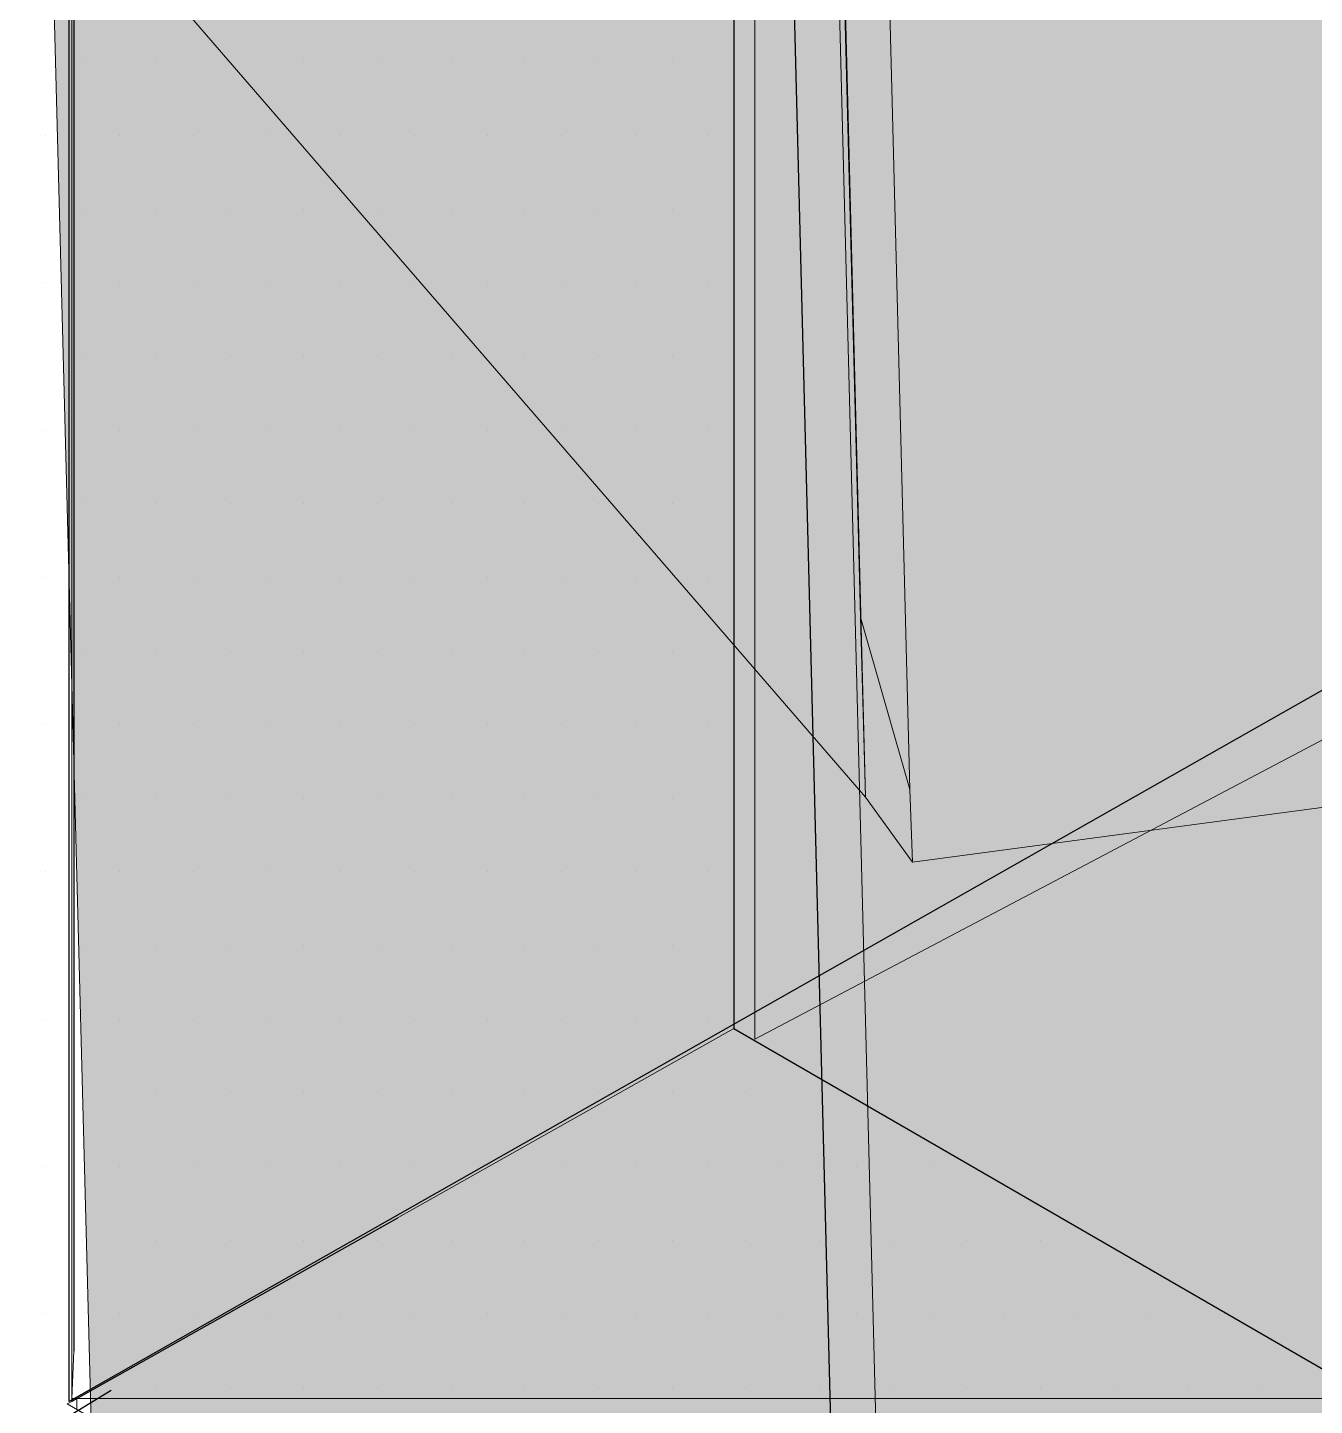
# Model space of a CAD drawing. Extents: x -1328 to 5679, y -4611 to 1603.
# Drawn here: x 753.39 to 776.98, y 956.55 to 981.81 of the extents above; entities that cross this region are included whole.
import ezdxf

# ---------------------------------------------------------------- set-up
doc = ezdxf.new("R2010")
doc.units = 0
doc.header["$MEASUREMENT"] = 0
doc.linetypes.add('AI-Linetype-52', pattern=[15, 9, -6])
for name, color, linetype, lineweight in [('.ATI-HATCH', 7, 'Continuous', 0), ('G-ANNO-TTLB', 7, 'Continuous', 0), ('Layer 12', 7, 'Continuous', 0), ('TYVEK', 7, 'Continuous', 0)]:
    doc.layers.add(name, color=color, linetype=linetype, lineweight=lineweight)

# ---------------------------------------------------------------- blocks, each defined once
blk = doc.blocks.new('Block_249')
at = {"layer": '.ATI-HATCH'}
for points, knots in [([(781.09, 915.183), (781.09, 915.183), (809.864, 898.538), (809.864, 898.538), (809.864, 898.538), (835.933, 883.458), (835.933, 883.458), (844.539, 878.479), (855.552, 881.42), (860.53, 890.026), (862.115, 892.766), (862.95, 895.875), (862.95, 899.041), (862.95, 899.041), (862.95, 932.47), (862.95, 932.47), (862.95, 932.47), (836.886, 947.394), (836.886, 947.394), (836.886, 947.394), (836.886, 947.382), (836.886, 947.382), (836.886, 947.382), (836.886, 908.698), (836.886, 908.698), (836.886, 908.698), (809.864, 924.33), (809.864, 924.33), (809.864, 924.33), (754.117, 956.579), (754.117, 956.579), (754.117, 956.579), (754.202, 956.627), (754.202, 956.627), (754.202, 956.627), (754.202, 984.85), (754.202, 984.85), (754.202, 984.85), (731.804, 997.691), (731.804, 997.691), (731.804, 997.691), (731.804, 954.078), (731.804, 954.078), (731.804, 947.652), (735.23, 941.713), (740.792, 938.495), (740.792, 938.495), (781.09, 915.183), (781.09, 915.183)], [0, 0, 0, 0, 1, 1, 1, 2, 2, 2, 3, 3, 3, 4, 4, 4, 5, 5, 5, 6, 6, 6, 7, 7, 7, 8, 8, 8, 9, 9, 9, 10, 10, 10, 11, 11, 11, 12, 12, 12, 13, 13, 13, 14, 14, 14, 15, 15, 15, 16, 16, 16, 16]), ([(766.338, 991.719), (766.338, 991.719), (754.24, 984.857), (754.24, 984.857), (754.24, 984.857), (754.24, 957.546), (754.24, 957.546), (754.24, 957.546), (754.204, 956.679), (754.204, 956.679), (754.204, 956.679), (754.294, 956.679), (754.294, 956.679), (754.294, 956.679), (766.338, 963.461), (766.338, 963.461), (766.338, 963.461), (766.338, 991.719), (766.338, 991.719)], [0, 0, 0, 0, 1, 1, 1, 2, 2, 2, 3, 3, 3, 4, 4, 4, 5, 5, 5, 6, 6, 6, 6]), ([(766.338, 963.461), (766.338, 963.461), (754.294, 956.679), (754.294, 956.679), (754.294, 956.679), (778.063, 956.679), (778.063, 956.679), (778.063, 956.679), (766.338, 963.461), (766.338, 963.461)], [0, 0, 0, 0, 1, 1, 1, 2, 2, 2, 3, 3, 3, 3]), ([(809.864, 924.33), (809.864, 924.33), (836.836, 908.727), (836.836, 908.727), (836.836, 908.727), (836.832, 910.68), (836.832, 910.68), (836.832, 910.68), (836.886, 922.65), (836.886, 922.65), (836.886, 922.65), (778.063, 956.679), (778.063, 956.679), (778.063, 956.679), (754.294, 956.679), (754.294, 956.679), (754.294, 956.679), (754.294, 956.477), (754.294, 956.477), (754.294, 956.477), (809.864, 924.33), (809.864, 924.33)], [0, 0, 0, 0, 1, 1, 1, 2, 2, 2, 3, 3, 3, 4, 4, 4, 5, 5, 5, 6, 6, 6, 7, 7, 7, 7])]:
    blk.add_open_spline(points, degree=3, knots=knots, dxfattribs=at)
at = {"layer": '.ATI-HATCH', "color": 8, "lineweight": 0, "true_color": 0x808080}
for points in [[(754.404, 981.184), (754.404, 981.184), (754.404, 981.184), (754.404, 981.184)], [(755.754, 981.184), (755.754, 981.184), (755.754, 981.184), (755.754, 981.184)], [(757.104, 981.184), (757.104, 981.184), (757.104, 981.184), (757.104, 981.184)], [(758.454, 981.184), (758.454, 981.184), (758.454, 981.184), (758.454, 981.184)], [(759.805, 981.184), (759.805, 981.184), (759.805, 981.184), (759.805, 981.184)], [(761.155, 981.184), (761.155, 981.184), (761.155, 981.184), (761.155, 981.184)], [(762.505, 981.184), (762.505, 981.184), (762.505, 981.184), (762.505, 981.184)], [(763.855, 981.184), (763.855, 981.184), (763.855, 981.184), (763.855, 981.184)], [(765.205, 981.184), (765.205, 981.184), (765.205, 981.184), (765.205, 981.184)], [(753.729, 979.834), (753.729, 979.834), (753.729, 979.834), (753.729, 979.834)], [(755.079, 979.834), (755.079, 979.834), (755.079, 979.834), (755.079, 979.834)], [(756.429, 979.834), (756.429, 979.834), (756.429, 979.834), (756.429, 979.834)], [(757.779, 979.834), (757.779, 979.834), (757.779, 979.834), (757.779, 979.834)], [(759.129, 979.834), (759.129, 979.834), (759.129, 979.834), (759.129, 979.834)], [(760.48, 979.834), (760.48, 979.834), (760.48, 979.834), (760.48, 979.834)], [(761.83, 979.834), (761.83, 979.834), (761.83, 979.834), (761.83, 979.834)], [(763.18, 979.834), (763.18, 979.834), (763.18, 979.834), (763.18, 979.834)], [(764.53, 979.834), (764.53, 979.834), (764.53, 979.834), (764.53, 979.834)], [(765.88, 979.834), (765.88, 979.834), (765.88, 979.834), (765.88, 979.834)], [(754.404, 978.484), (754.404, 978.484), (754.404, 978.484), (754.404, 978.484)], [(755.754, 978.484), (755.754, 978.484), (755.754, 978.484), (755.754, 978.484)], [(757.104, 978.484), (757.104, 978.484), (757.104, 978.484), (757.104, 978.484)], [(758.454, 978.484), (758.454, 978.484), (758.454, 978.484), (758.454, 978.484)], [(759.805, 978.484), (759.805, 978.484), (759.805, 978.484), (759.805, 978.484)], [(761.155, 978.484), (761.155, 978.484), (761.155, 978.484), (761.155, 978.484)], [(762.505, 978.484), (762.505, 978.484), (762.505, 978.484), (762.505, 978.484)], [(763.855, 978.484), (763.855, 978.484), (763.855, 978.484), (763.855, 978.484)], [(765.205, 978.484), (765.205, 978.484), (765.205, 978.484), (765.205, 978.484)], [(753.729, 977.133), (753.729, 977.133), (753.729, 977.133), (753.729, 977.133)], [(755.079, 977.133), (755.079, 977.133), (755.079, 977.133), (755.079, 977.133)], [(756.429, 977.133), (756.429, 977.133), (756.429, 977.133), (756.429, 977.133)], [(757.779, 977.133), (757.779, 977.133), (757.779, 977.133), (757.779, 977.133)], [(759.129, 977.133), (759.129, 977.133), (759.129, 977.133), (759.129, 977.133)], [(760.48, 977.133), (760.48, 977.133), (760.48, 977.133), (760.48, 977.133)], [(761.83, 977.133), (761.83, 977.133), (761.83, 977.133), (761.83, 977.133)], [(763.18, 977.133), (763.18, 977.133), (763.18, 977.133), (763.18, 977.133)], [(764.53, 977.133), (764.53, 977.133), (764.53, 977.133), (764.53, 977.133)], [(765.88, 977.133), (765.88, 977.133), (765.88, 977.133), (765.88, 977.133)], [(754.404, 975.783), (754.404, 975.783), (754.404, 975.783), (754.404, 975.783)], [(755.754, 975.783), (755.754, 975.783), (755.754, 975.783), (755.754, 975.783)], [(757.104, 975.783), (757.104, 975.783), (757.104, 975.783), (757.104, 975.783)], [(758.454, 975.783), (758.454, 975.783), (758.454, 975.783), (758.454, 975.783)], [(759.805, 975.783), (759.805, 975.783), (759.805, 975.783), (759.805, 975.783)], [(761.155, 975.783), (761.155, 975.783), (761.155, 975.783), (761.155, 975.783)], [(762.505, 975.783), (762.505, 975.783), (762.505, 975.783), (762.505, 975.783)], [(763.855, 975.783), (763.855, 975.783), (763.855, 975.783), (763.855, 975.783)], [(765.205, 975.783), (765.205, 975.783), (765.205, 975.783), (765.205, 975.783)], [(753.729, 974.433), (753.729, 974.433), (753.729, 974.433), (753.729, 974.433)], [(755.079, 974.433), (755.079, 974.433), (755.079, 974.433), (755.079, 974.433)], [(756.429, 974.433), (756.429, 974.433), (756.429, 974.433), (756.429, 974.433)], [(757.779, 974.433), (757.779, 974.433), (757.779, 974.433), (757.779, 974.433)], [(759.129, 974.433), (759.129, 974.433), (759.129, 974.433), (759.129, 974.433)], [(760.48, 974.433), (760.48, 974.433), (760.48, 974.433), (760.48, 974.433)], [(761.83, 974.433), (761.83, 974.433), (761.83, 974.433), (761.83, 974.433)], [(763.18, 974.433), (763.18, 974.433), (763.18, 974.433), (763.18, 974.433)], [(764.53, 974.433), (764.53, 974.433), (764.53, 974.433), (764.53, 974.433)], [(765.88, 974.433), (765.88, 974.433), (765.88, 974.433), (765.88, 974.433)], [(754.404, 973.083), (754.404, 973.083), (754.404, 973.083), (754.404, 973.083)], [(755.754, 973.083), (755.754, 973.083), (755.754, 973.083), (755.754, 973.083)], [(757.104, 973.083), (757.104, 973.083), (757.104, 973.083), (757.104, 973.083)], [(758.454, 973.083), (758.454, 973.083), (758.454, 973.083), (758.454, 973.083)], [(759.805, 973.083), (759.805, 973.083), (759.805, 973.083), (759.805, 973.083)], [(761.155, 973.083), (761.155, 973.083), (761.155, 973.083), (761.155, 973.083)], [(762.505, 973.083), (762.505, 973.083), (762.505, 973.083), (762.505, 973.083)], [(763.855, 973.083), (763.855, 973.083), (763.855, 973.083), (763.855, 973.083)], [(765.205, 973.083), (765.205, 973.083), (765.205, 973.083), (765.205, 973.083)], [(753.729, 971.733), (753.729, 971.733), (753.729, 971.733), (753.729, 971.733)], [(755.079, 971.733), (755.079, 971.733), (755.079, 971.733), (755.079, 971.733)], [(756.429, 971.733), (756.429, 971.733), (756.429, 971.733), (756.429, 971.733)], [(757.779, 971.733), (757.779, 971.733), (757.779, 971.733), (757.779, 971.733)], [(759.129, 971.733), (759.129, 971.733), (759.129, 971.733), (759.129, 971.733)], [(760.48, 971.733), (760.48, 971.733), (760.48, 971.733), (760.48, 971.733)], [(761.83, 971.733), (761.83, 971.733), (761.83, 971.733), (761.83, 971.733)], [(763.18, 971.733), (763.18, 971.733), (763.18, 971.733), (763.18, 971.733)], [(764.53, 971.733), (764.53, 971.733), (764.53, 971.733), (764.53, 971.733)], [(765.88, 971.733), (765.88, 971.733), (765.88, 971.733), (765.88, 971.733)], [(754.404, 970.382), (754.404, 970.382), (754.404, 970.382), (754.404, 970.382)], [(755.754, 970.382), (755.754, 970.382), (755.754, 970.382), (755.754, 970.382)], [(757.104, 970.382), (757.104, 970.382), (757.104, 970.382), (757.104, 970.382)], [(758.454, 970.382), (758.454, 970.382), (758.454, 970.382), (758.454, 970.382)], [(759.805, 970.382), (759.805, 970.382), (759.805, 970.382), (759.805, 970.382)], [(761.155, 970.382), (761.155, 970.382), (761.155, 970.382), (761.155, 970.382)], [(762.505, 970.382), (762.505, 970.382), (762.505, 970.382), (762.505, 970.382)], [(763.855, 970.382), (763.855, 970.382), (763.855, 970.382), (763.855, 970.382)], [(765.205, 970.382), (765.205, 970.382), (765.205, 970.382), (765.205, 970.382)], [(753.729, 969.032), (753.729, 969.032), (753.729, 969.032), (753.729, 969.032)], [(755.079, 969.032), (755.079, 969.032), (755.079, 969.032), (755.079, 969.032)], [(756.429, 969.032), (756.429, 969.032), (756.429, 969.032), (756.429, 969.032)], [(757.779, 969.032), (757.779, 969.032), (757.779, 969.032), (757.779, 969.032)], [(759.129, 969.032), (759.129, 969.032), (759.129, 969.032), (759.129, 969.032)], [(760.48, 969.032), (760.48, 969.032), (760.48, 969.032), (760.48, 969.032)], [(761.83, 969.032), (761.83, 969.032), (761.83, 969.032), (761.83, 969.032)], [(763.18, 969.032), (763.18, 969.032), (763.18, 969.032), (763.18, 969.032)], [(764.53, 969.032), (764.53, 969.032), (764.53, 969.032), (764.53, 969.032)], [(765.88, 969.032), (765.88, 969.032), (765.88, 969.032), (765.88, 969.032)], [(754.404, 967.682), (754.404, 967.682), (754.404, 967.682), (754.404, 967.682)], [(755.754, 967.682), (755.754, 967.682), (755.754, 967.682), (755.754, 967.682)], [(757.104, 967.682), (757.104, 967.682), (757.104, 967.682), (757.104, 967.682)], [(758.454, 967.682), (758.454, 967.682), (758.454, 967.682), (758.454, 967.682)], [(759.805, 967.682), (759.805, 967.682), (759.805, 967.682), (759.805, 967.682)], [(761.155, 967.682), (761.155, 967.682), (761.155, 967.682), (761.155, 967.682)], [(762.505, 967.682), (762.505, 967.682), (762.505, 967.682), (762.505, 967.682)], [(763.855, 967.682), (763.855, 967.682), (763.855, 967.682), (763.855, 967.682)], [(765.205, 967.682), (765.205, 967.682), (765.205, 967.682), (765.205, 967.682)], [(753.729, 966.332), (753.729, 966.332), (753.729, 966.332), (753.729, 966.332)], [(755.079, 966.332), (755.079, 966.332), (755.079, 966.332), (755.079, 966.332)], [(756.429, 966.332), (756.429, 966.332), (756.429, 966.332), (756.429, 966.332)], [(757.779, 966.332), (757.779, 966.332), (757.779, 966.332), (757.779, 966.332)], [(759.129, 966.332), (759.129, 966.332), (759.129, 966.332), (759.129, 966.332)], [(760.48, 966.332), (760.48, 966.332), (760.48, 966.332), (760.48, 966.332)], [(761.83, 966.332), (761.83, 966.332), (761.83, 966.332), (761.83, 966.332)], [(763.18, 966.332), (763.18, 966.332), (763.18, 966.332), (763.18, 966.332)], [(764.53, 966.332), (764.53, 966.332), (764.53, 966.332), (764.53, 966.332)], [(765.88, 966.332), (765.88, 966.332), (765.88, 966.332), (765.88, 966.332)], [(754.404, 964.982), (754.404, 964.982), (754.404, 964.982), (754.404, 964.982)], [(755.754, 964.982), (755.754, 964.982), (755.754, 964.982), (755.754, 964.982)], [(757.104, 964.982), (757.104, 964.982), (757.104, 964.982), (757.104, 964.982)], [(758.454, 964.982), (758.454, 964.982), (758.454, 964.982), (758.454, 964.982)], [(759.805, 964.982), (759.805, 964.982), (759.805, 964.982), (759.805, 964.982)], [(761.155, 964.982), (761.155, 964.982), (761.155, 964.982), (761.155, 964.982)], [(762.505, 964.982), (762.505, 964.982), (762.505, 964.982), (762.505, 964.982)], [(763.855, 964.982), (763.855, 964.982), (763.855, 964.982), (763.855, 964.982)], [(765.205, 964.982), (765.205, 964.982), (765.205, 964.982), (765.205, 964.982)], [(753.729, 963.631), (753.729, 963.631), (753.729, 963.631), (753.729, 963.631)], [(755.079, 963.631), (755.079, 963.631), (755.079, 963.631), (755.079, 963.631)], [(756.429, 963.631), (756.429, 963.631), (756.429, 963.631), (756.429, 963.631)], [(757.779, 963.631), (757.779, 963.631), (757.779, 963.631), (757.779, 963.631)], [(759.129, 963.631), (759.129, 963.631), (759.129, 963.631), (759.129, 963.631)], [(760.48, 963.631), (760.48, 963.631), (760.48, 963.631), (760.48, 963.631)], [(761.83, 963.631), (761.83, 963.631), (761.83, 963.631), (761.83, 963.631)], [(763.18, 963.631), (763.18, 963.631), (763.18, 963.631), (763.18, 963.631)], [(764.53, 963.631), (764.53, 963.631), (764.53, 963.631), (764.53, 963.631)], [(765.88, 963.631), (765.88, 963.631), (765.88, 963.631), (765.88, 963.631)], [(754.404, 962.281), (754.404, 962.281), (754.404, 962.281), (754.404, 962.281)], [(755.754, 962.281), (755.754, 962.281), (755.754, 962.281), (755.754, 962.281)], [(757.104, 962.281), (757.104, 962.281), (757.104, 962.281), (757.104, 962.281)], [(758.454, 962.281), (758.454, 962.281), (758.454, 962.281), (758.454, 962.281)], [(759.805, 962.281), (759.805, 962.281), (759.805, 962.281), (759.805, 962.281)], [(761.155, 962.281), (761.155, 962.281), (761.155, 962.281), (761.155, 962.281)], [(762.505, 962.281), (762.505, 962.281), (762.505, 962.281), (762.505, 962.281)], [(763.855, 962.281), (763.855, 962.281), (763.855, 962.281), (763.855, 962.281)], [(765.205, 962.281), (765.205, 962.281), (765.205, 962.281), (765.205, 962.281)], [(766.556, 962.281), (766.556, 962.281), (766.556, 962.281), (766.556, 962.281)], [(767.906, 962.281), (767.906, 962.281), (767.906, 962.281), (767.906, 962.281)], [(753.729, 960.931), (753.729, 960.931), (753.729, 960.931), (753.729, 960.931)], [(755.079, 960.931), (755.079, 960.931), (755.079, 960.931), (755.079, 960.931)], [(756.429, 960.931), (756.429, 960.931), (756.429, 960.931), (756.429, 960.931)], [(757.779, 960.931), (757.779, 960.931), (757.779, 960.931), (757.779, 960.931)], [(759.129, 960.931), (759.129, 960.931), (759.129, 960.931), (759.129, 960.931)], [(760.48, 960.931), (760.48, 960.931), (760.48, 960.931), (760.48, 960.931)], [(761.83, 960.931), (761.83, 960.931), (761.83, 960.931), (761.83, 960.931)], [(763.18, 960.931), (763.18, 960.931), (763.18, 960.931), (763.18, 960.931)], [(764.53, 960.931), (764.53, 960.931), (764.53, 960.931), (764.53, 960.931)], [(765.88, 960.931), (765.88, 960.931), (765.88, 960.931), (765.88, 960.931)], [(767.231, 960.931), (767.231, 960.931), (767.231, 960.931), (767.231, 960.931)], [(768.581, 960.931), (768.581, 960.931), (768.581, 960.931), (768.581, 960.931)], [(769.931, 960.931), (769.931, 960.931), (769.931, 960.931), (769.931, 960.931)], [(754.404, 959.581), (754.404, 959.581), (754.404, 959.581), (754.404, 959.581)], [(755.754, 959.581), (755.754, 959.581), (755.754, 959.581), (755.754, 959.581)], [(757.104, 959.581), (757.104, 959.581), (757.104, 959.581), (757.104, 959.581)], [(758.454, 959.581), (758.454, 959.581), (758.454, 959.581), (758.454, 959.581)], [(759.805, 959.581), (759.805, 959.581), (759.805, 959.581), (759.805, 959.581)], [(761.155, 959.581), (761.155, 959.581), (761.155, 959.581), (761.155, 959.581)], [(762.505, 959.581), (762.505, 959.581), (762.505, 959.581), (762.505, 959.581)], [(763.855, 959.581), (763.855, 959.581), (763.855, 959.581), (763.855, 959.581)], [(765.205, 959.581), (765.205, 959.581), (765.205, 959.581), (765.205, 959.581)], [(766.556, 959.581), (766.556, 959.581), (766.556, 959.581), (766.556, 959.581)], [(767.906, 959.581), (767.906, 959.581), (767.906, 959.581), (767.906, 959.581)], [(769.256, 959.581), (769.256, 959.581), (769.256, 959.581), (769.256, 959.581)], [(770.606, 959.581), (770.606, 959.581), (770.606, 959.581), (770.606, 959.581)], [(771.956, 959.581), (771.956, 959.581), (771.956, 959.581), (771.956, 959.581)], [(753.729, 958.231), (753.729, 958.231), (753.729, 958.231), (753.729, 958.231)], [(755.079, 958.231), (755.079, 958.231), (755.079, 958.231), (755.079, 958.231)], [(756.429, 958.231), (756.429, 958.231), (756.429, 958.231), (756.429, 958.231)], [(757.779, 958.231), (757.779, 958.231), (757.779, 958.231), (757.779, 958.231)], [(759.129, 958.231), (759.129, 958.231), (759.129, 958.231), (759.129, 958.231)], [(760.48, 958.231), (760.48, 958.231), (760.48, 958.231), (760.48, 958.231)], [(761.83, 958.231), (761.83, 958.231), (761.83, 958.231), (761.83, 958.231)], [(763.18, 958.231), (763.18, 958.231), (763.18, 958.231), (763.18, 958.231)], [(764.53, 958.231), (764.53, 958.231), (764.53, 958.231), (764.53, 958.231)], [(765.88, 958.231), (765.88, 958.231), (765.88, 958.231), (765.88, 958.231)], [(767.231, 958.231), (767.231, 958.231), (767.231, 958.231), (767.231, 958.231)], [(768.581, 958.231), (768.581, 958.231), (768.581, 958.231), (768.581, 958.231)], [(769.931, 958.231), (769.931, 958.231), (769.931, 958.231), (769.931, 958.231)], [(771.281, 958.231), (771.281, 958.231), (771.281, 958.231), (771.281, 958.231)], [(772.631, 958.231), (772.631, 958.231), (772.631, 958.231), (772.631, 958.231)], [(773.982, 958.231), (773.982, 958.231), (773.982, 958.231), (773.982, 958.231)], [(775.332, 958.231), (775.332, 958.231), (775.332, 958.231), (775.332, 958.231)], [(754.404, 956.881), (754.404, 956.881), (754.404, 956.881), (754.404, 956.881)], [(755.754, 956.881), (755.754, 956.881), (755.754, 956.881), (755.754, 956.881)], [(757.104, 956.881), (757.104, 956.881), (757.104, 956.881), (757.104, 956.881)], [(758.454, 956.881), (758.454, 956.881), (758.454, 956.881), (758.454, 956.881)], [(759.805, 956.881), (759.805, 956.881), (759.805, 956.881), (759.805, 956.881)], [(761.155, 956.881), (761.155, 956.881), (761.155, 956.881), (761.155, 956.881)], [(762.505, 956.881), (762.505, 956.881), (762.505, 956.881), (762.505, 956.881)], [(763.855, 956.881), (763.855, 956.881), (763.855, 956.881), (763.855, 956.881)], [(765.205, 956.881), (765.205, 956.881), (765.205, 956.881), (765.205, 956.881)], [(766.556, 956.881), (766.556, 956.881), (766.556, 956.881), (766.556, 956.881)], [(767.906, 956.881), (767.906, 956.881), (767.906, 956.881), (767.906, 956.881)], [(769.256, 956.881), (769.256, 956.881), (769.256, 956.881), (769.256, 956.881)], [(770.606, 956.881), (770.606, 956.881), (770.606, 956.881), (770.606, 956.881)], [(771.956, 956.881), (771.956, 956.881), (771.956, 956.881), (771.956, 956.881)], [(773.306, 956.881), (773.306, 956.881), (773.306, 956.881), (773.306, 956.881)], [(774.657, 956.881), (774.657, 956.881), (774.657, 956.881), (774.657, 956.881)], [(776.007, 956.881), (776.007, 956.881), (776.007, 956.881), (776.007, 956.881)]]:
    blk.add_open_spline(points, degree=3, dxfattribs=at)
blk = doc.blocks.new('Block_272')
at = {"layer": '.ATI-HATCH', "color": 18, "lineweight": 9, "true_color": 0x000000}
for p, q in [((768.657, 971.001), (753.749, 1551.436)), ((769.564, 967.847), (754.609, 1551.053)), ((769.613, 966.511), (769.564, 967.847))]:
    blk.add_line(p, q, dxfattribs=at)
for points in [[(769.613, 966.511), (1167.43, 1019.737), (1179.997, 1567.634)], [(769.613, 966.511), (768.752, 967.705), (768.657, 971.001)]]:
    blk.add_lwpolyline(points, dxfattribs=at)
blk = doc.blocks.new('Block_271')
at = {"layer": '.ATI-HATCH', "true_color": 0xe6e6e6, "transparency": 33554687}
h = blk.add_hatch(color=254, dxfattribs=at)
edge = h.paths.add_edge_path()
edge.add_spline(control_points=[(1179.997, 1567.634), (1179.997, 1567.634), (1178.564, 1567.585), (1178.564, 1567.585), (1178.564, 1567.585), (1175.553, 1567.49), (1175.553, 1567.49), (1175.553, 1567.49), (1164.086, 1567.012), (1164.086, 1567.012), (1164.086, 1567.012), (1162.94, 1566.964), (1162.94, 1566.964), (1162.94, 1566.964), (1143.206, 1566.2), (1143.206, 1566.2), (1143.206, 1566.2), (1139.24, 1566.056), (1139.24, 1566.056), (1139.24, 1566.056), (1117.405, 1565.196), (1117.405, 1565.196), (1117.405, 1565.196), (1090.504, 1564.145), (1090.504, 1564.145), (1090.504, 1564.145), (1086.635, 1564.002), (1086.635, 1564.002), (1086.635, 1564.002), (1065.658, 1563.19), (1065.658, 1563.19), (1065.658, 1563.19), (1051.851, 1562.664), (1051.851, 1562.664), (1051.851, 1562.664), (974.876, 1559.654), (974.876, 1559.654), (974.876, 1559.654), (895.848, 1556.548), (895.848, 1556.548), (895.848, 1556.548), (858.771, 1555.115), (858.771, 1555.115), (858.771, 1555.115), (825.181, 1553.825), (825.181, 1553.825), (825.181, 1553.825), (796.465, 1552.678), (796.465, 1552.678), (796.465, 1552.678), (774.199, 1551.818), (774.199, 1551.818), (774.199, 1551.818), (759.769, 1551.245), (759.769, 1551.245), (759.769, 1551.245), (754.609, 1551.053), (754.609, 1551.053), (754.609, 1551.053), (769.564, 967.847), (769.564, 967.847), (769.564, 967.847), (769.613, 966.511), (769.613, 966.511), (769.613, 966.511), (1167.43, 1019.737), (1167.43, 1019.737), (1167.43, 1019.737), (1179.997, 1567.634), (1179.997, 1567.634)], knot_values=[0, 0, 0, 0, 1, 1, 1, 2, 2, 2, 3, 3, 3, 4, 4, 4, 5, 5, 5, 6, 6, 6, 7, 7, 7, 8, 8, 8, 9, 9, 9, 10, 10, 10, 11, 11, 11, 12, 12, 12, 13, 13, 13, 14, 14, 14, 15, 15, 15, 16, 16, 16, 17, 17, 17, 18, 18, 18, 19, 19, 19, 20, 20, 20, 21, 21, 21, 22, 22, 22, 23, 23, 23, 23], degree=3, periodic=0)
edge.add_line((1179.997, 1567.634), (1179.997, 1567.634))
edge = h.paths.add_edge_path()
edge.add_spline(control_points=[(874.825, 1104.45), (874.825, 1104.45), (874.729, 1113.528), (874.729, 1113.528), (874.729, 1113.528), (871.48, 1372.164), (871.48, 1372.164), (871.48, 1372.164), (871.241, 1373.741), (871.241, 1373.741), (871.241, 1373.741), (871.432, 1374.218), (871.432, 1374.218), (871.432, 1374.218), (870.907, 1417.46), (870.907, 1417.46), (870.907, 1417.46), (870.811, 1425.105), (870.811, 1425.105), (870.811, 1425.105), (870.811, 1425.487), (870.811, 1425.487), (870.811, 1425.487), (1069.051, 1437.48), (1069.051, 1437.48), (1069.051, 1437.48), (1073.686, 1437.719), (1073.686, 1437.719), (1073.686, 1437.719), (1074.212, 1437.766), (1074.212, 1437.766), (1074.212, 1437.766), (1075.55, 1437.862), (1075.55, 1437.862), (1075.55, 1437.862), (1075.024, 1390.464), (1075.024, 1390.464), (1075.024, 1390.464), (1075.263, 1389.986), (1075.263, 1389.986), (1075.263, 1389.986), (1074.975, 1386.211), (1074.975, 1386.211), (1074.975, 1386.211), (1073.113, 1219.41), (1073.113, 1219.41), (1073.113, 1219.41), (1073.352, 1218.932), (1073.352, 1218.932), (1073.352, 1218.932), (1073.064, 1216.4), (1073.064, 1216.4), (1073.064, 1216.4), (1071.967, 1117.733), (1071.967, 1117.733), (1071.967, 1117.733), (874.968, 1095.133), (874.968, 1095.133), (874.968, 1095.133), (874.92, 1096.232), (874.92, 1096.232), (874.92, 1096.232), (874.92, 1096.759), (874.92, 1096.759), (874.92, 1096.759), (874.825, 1104.403), (874.825, 1104.403), (874.825, 1104.403), (874.825, 1104.45), (874.825, 1104.45)], knot_values=[0, 0, 0, 0, 1, 1, 1, 2, 2, 2, 3, 3, 3, 4, 4, 4, 5, 5, 5, 6, 6, 6, 7, 7, 7, 8, 8, 8, 9, 9, 9, 10, 10, 10, 11, 11, 11, 12, 12, 12, 13, 13, 13, 14, 14, 14, 15, 15, 15, 16, 16, 16, 17, 17, 17, 18, 18, 18, 19, 19, 19, 20, 20, 20, 21, 21, 21, 22, 22, 22, 23, 23, 23, 23], degree=3, periodic=0)
edge.add_line((874.825, 1104.45), (874.825, 1104.45))
at = {"layer": '.ATI-HATCH', "true_color": 0xcccccc, "transparency": 33554687}
h = blk.add_hatch(color=254, dxfattribs=at)
h.dxf.hatch_style = 2
h.paths.add_polyline_path([(754.838, 983.792), (768.752, 967.705), (753.749, 1551.436), (739.732, 1557.947)])
at = {"layer": '.ATI-HATCH', "true_color": 0xe6e6e6, "transparency": 33554687}
for points in [[(768.657, 971.001), (753.749, 1551.436), (754.609, 1551.053), (769.564, 967.847), (768.657, 971.001)], [(769.613, 966.511), (768.752, 967.705), (768.657, 971.001), (769.564, 967.847), (769.613, 966.511)]]:
    blk.add_hatch(color=254, dxfattribs=at).paths.add_polyline_path(points)
at = {"layer": '.ATI-HATCH'}
blk.add_lwpolyline([(754.838, 983.792), (768.752, 967.705), (753.749, 1551.436), (739.732, 1557.947)], close=True, dxfattribs=at)
at = {"layer": '.ATI-HATCH', "color": 18, "lineweight": 9, "true_color": 0x000000}
blk.add_lwpolyline([(754.838, 983.792), (768.752, 967.705), (753.749, 1551.436), (739.732, 1557.947)], close=True, dxfattribs=at)
at = {"layer": '.ATI-HATCH'}
for points in [[(768.657, 971.001), (753.749, 1551.436), (754.609, 1551.053), (769.564, 967.847), (768.657, 971.001)], [(769.613, 966.511), (768.752, 967.705), (768.657, 971.001), (769.564, 967.847), (769.613, 966.511)]]:
    blk.add_lwpolyline(points, dxfattribs=at)
blk.add_open_spline([(1179.997, 1567.634), (1179.997, 1567.634), (1178.564, 1567.585), (1178.564, 1567.585), (1178.564, 1567.585), (1175.553, 1567.49), (1175.553, 1567.49), (1175.553, 1567.49), (1164.086, 1567.012), (1164.086, 1567.012), (1164.086, 1567.012), (1162.94, 1566.964), (1162.94, 1566.964), (1162.94, 1566.964), (1143.206, 1566.2), (1143.206, 1566.2), (1143.206, 1566.2), (1139.24, 1566.056), (1139.24, 1566.056), (1139.24, 1566.056), (1117.405, 1565.196), (1117.405, 1565.196), (1117.405, 1565.196), (1090.504, 1564.145), (1090.504, 1564.145), (1090.504, 1564.145), (1086.635, 1564.002), (1086.635, 1564.002), (1086.635, 1564.002), (1065.658, 1563.19), (1065.658, 1563.19), (1065.658, 1563.19), (1051.851, 1562.664), (1051.851, 1562.664), (1051.851, 1562.664), (974.876, 1559.654), (974.876, 1559.654), (974.876, 1559.654), (895.848, 1556.548), (895.848, 1556.548), (895.848, 1556.548), (858.771, 1555.115), (858.771, 1555.115), (858.771, 1555.115), (825.181, 1553.825), (825.181, 1553.825), (825.181, 1553.825), (796.465, 1552.678), (796.465, 1552.678), (796.465, 1552.678), (774.199, 1551.818), (774.199, 1551.818), (774.199, 1551.818), (759.769, 1551.245), (759.769, 1551.245), (759.769, 1551.245), (754.609, 1551.053), (754.609, 1551.053), (754.609, 1551.053), (769.564, 967.847), (769.564, 967.847), (769.564, 967.847), (769.613, 966.511), (769.613, 966.511), (769.613, 966.511), (1167.43, 1019.737), (1167.43, 1019.737), (1167.43, 1019.737), (1179.997, 1567.634), (1179.997, 1567.634)], degree=3, knots=[0, 0, 0, 0, 1, 1, 1, 2, 2, 2, 3, 3, 3, 4, 4, 4, 5, 5, 5, 6, 6, 6, 7, 7, 7, 8, 8, 8, 9, 9, 9, 10, 10, 10, 11, 11, 11, 12, 12, 12, 13, 13, 13, 14, 14, 14, 15, 15, 15, 16, 16, 16, 17, 17, 17, 18, 18, 18, 19, 19, 19, 20, 20, 20, 21, 21, 21, 22, 22, 22, 23, 23, 23, 23], dxfattribs=at)
blk.add_blockref('Block_272', (0, 0), dxfattribs=at)
blk = doc.blocks.new('Block_270')
at = {"layer": '.ATI-HATCH'}
blk.add_blockref('Block_271', (0, 0), dxfattribs=at)
blk = doc.blocks.new('Block_287')
at = {"layer": '.ATI-HATCH', "color": 18, "lineweight": 9, "true_color": 0x000000}
for p, q in [((770.874, 848.509), (755.966, 1428.944)), ((771.781, 845.355), (756.826, 1428.562))]:
    blk.add_line(p, q, dxfattribs=at)
blk = doc.blocks.new('Block_286')
at = {"layer": '.ATI-HATCH', "true_color": 0xe6e6e6, "transparency": 33554687}
h = blk.add_hatch(color=254, dxfattribs=at)
edge = h.paths.add_edge_path()
edge.add_spline(control_points=[(1182.214, 1445.142), (1182.214, 1445.142), (1180.781, 1445.094), (1180.781, 1445.094), (1180.781, 1445.094), (1177.77, 1444.998), (1177.77, 1444.998), (1177.77, 1444.998), (1166.303, 1444.521), (1166.303, 1444.521), (1166.303, 1444.521), (1165.157, 1444.473), (1165.157, 1444.473), (1165.157, 1444.473), (1145.423, 1443.709), (1145.423, 1443.709), (1145.423, 1443.709), (1141.457, 1443.565), (1141.457, 1443.565), (1141.457, 1443.565), (1119.622, 1442.705), (1119.622, 1442.705), (1119.622, 1442.705), (1092.721, 1441.654), (1092.721, 1441.654), (1092.721, 1441.654), (1088.852, 1441.51), (1088.852, 1441.51), (1088.852, 1441.51), (1067.875, 1440.698), (1067.875, 1440.698), (1067.875, 1440.698), (1054.068, 1440.173), (1054.068, 1440.173), (1054.068, 1440.173), (977.093, 1437.162), (977.093, 1437.162), (977.093, 1437.162), (898.065, 1434.056), (898.065, 1434.056), (898.065, 1434.056), (860.987, 1432.623), (860.987, 1432.623), (860.987, 1432.623), (827.398, 1431.333), (827.398, 1431.333), (827.398, 1431.333), (798.682, 1430.186), (798.682, 1430.186), (798.682, 1430.186), (776.416, 1429.326), (776.416, 1429.326), (776.416, 1429.326), (761.986, 1428.753), (761.986, 1428.753), (761.986, 1428.753), (756.826, 1428.562), (756.826, 1428.562), (756.826, 1428.562), (771.781, 845.355), (771.781, 845.355), (771.781, 845.355), (771.83, 844.019), (771.83, 844.019), (771.83, 844.019), (1169.647, 897.245), (1169.647, 897.245), (1169.647, 897.245), (1182.214, 1445.142), (1182.214, 1445.142)], knot_values=[0, 0, 0, 0, 1, 1, 1, 2, 2, 2, 3, 3, 3, 4, 4, 4, 5, 5, 5, 6, 6, 6, 7, 7, 7, 8, 8, 8, 9, 9, 9, 10, 10, 10, 11, 11, 11, 12, 12, 12, 13, 13, 13, 14, 14, 14, 15, 15, 15, 16, 16, 16, 17, 17, 17, 18, 18, 18, 19, 19, 19, 20, 20, 20, 21, 21, 21, 22, 22, 22, 23, 23, 23, 23], degree=3, periodic=0)
edge.add_line((1182.214, 1445.142), (1182.214, 1445.142))
edge = h.paths.add_edge_path()
edge.add_spline(control_points=[(877.041, 981.958), (877.041, 981.958), (876.946, 991.037), (876.946, 991.037), (876.946, 991.037), (873.697, 1249.672), (873.697, 1249.672), (873.697, 1249.672), (873.458, 1251.249), (873.458, 1251.249), (873.458, 1251.249), (873.649, 1251.727), (873.649, 1251.727), (873.649, 1251.727), (873.124, 1294.968), (873.124, 1294.968), (873.124, 1294.968), (873.028, 1302.613), (873.028, 1302.613), (873.028, 1302.613), (873.028, 1302.996), (873.028, 1302.996), (873.028, 1302.996), (1071.269, 1314.988), (1071.269, 1314.988), (1071.269, 1314.988), (1075.903, 1315.227), (1075.903, 1315.227), (1075.903, 1315.227), (1076.429, 1315.275), (1076.429, 1315.275), (1076.429, 1315.275), (1077.767, 1315.37), (1077.767, 1315.37), (1077.767, 1315.37), (1077.241, 1267.972), (1077.241, 1267.972), (1077.241, 1267.972), (1077.48, 1267.494), (1077.48, 1267.494), (1077.48, 1267.494), (1077.193, 1263.72), (1077.193, 1263.72), (1077.193, 1263.72), (1075.33, 1096.919), (1075.33, 1096.919), (1075.33, 1096.919), (1075.569, 1096.441), (1075.569, 1096.441), (1075.569, 1096.441), (1075.281, 1093.908), (1075.281, 1093.908), (1075.281, 1093.908), (1074.184, 995.242), (1074.184, 995.242), (1074.184, 995.242), (877.185, 972.641), (877.185, 972.641), (877.185, 972.641), (877.137, 973.741), (877.137, 973.741), (877.137, 973.741), (877.137, 974.267), (877.137, 974.267), (877.137, 974.267), (877.041, 981.912), (877.041, 981.912), (877.041, 981.912), (877.041, 981.958), (877.041, 981.958)], knot_values=[0, 0, 0, 0, 1, 1, 1, 2, 2, 2, 3, 3, 3, 4, 4, 4, 5, 5, 5, 6, 6, 6, 7, 7, 7, 8, 8, 8, 9, 9, 9, 10, 10, 10, 11, 11, 11, 12, 12, 12, 13, 13, 13, 14, 14, 14, 15, 15, 15, 16, 16, 16, 17, 17, 17, 18, 18, 18, 19, 19, 19, 20, 20, 20, 21, 21, 21, 22, 22, 22, 23, 23, 23, 23], degree=3, periodic=0)
edge.add_line((877.041, 981.958), (877.041, 981.958))
at = {"layer": '.ATI-HATCH', "true_color": 0xcccccc, "transparency": 33554687}
h = blk.add_hatch(color=254, dxfattribs=at)
h.dxf.hatch_style = 2
h.paths.add_polyline_path([(757.055, 861.3), (770.969, 845.213), (755.966, 1428.944), (741.949, 1435.455)])
at = {"layer": '.ATI-HATCH', "true_color": 0xe6e6e6, "transparency": 33554687}
blk.add_hatch(color=254, dxfattribs=at).paths.add_polyline_path([(770.874, 848.509), (755.966, 1428.944), (756.826, 1428.562), (771.781, 845.355), (770.874, 848.509)])
at = {"layer": '.ATI-HATCH'}
blk.add_lwpolyline([(757.055, 861.3), (770.969, 845.213), (755.966, 1428.944), (741.949, 1435.455)], close=True, dxfattribs=at)
at = {"layer": '.ATI-HATCH', "color": 18, "lineweight": 9, "true_color": 0x000000}
blk.add_lwpolyline([(757.055, 861.3), (770.969, 845.213), (755.966, 1428.944), (741.949, 1435.455)], close=True, dxfattribs=at)
at = {"layer": '.ATI-HATCH'}
blk.add_lwpolyline([(770.874, 848.509), (755.966, 1428.944), (756.826, 1428.562), (771.781, 845.355), (770.874, 848.509)], dxfattribs=at)
blk.add_open_spline([(1182.214, 1445.142), (1182.214, 1445.142), (1180.781, 1445.094), (1180.781, 1445.094), (1180.781, 1445.094), (1177.77, 1444.998), (1177.77, 1444.998), (1177.77, 1444.998), (1166.303, 1444.521), (1166.303, 1444.521), (1166.303, 1444.521), (1165.157, 1444.473), (1165.157, 1444.473), (1165.157, 1444.473), (1145.423, 1443.709), (1145.423, 1443.709), (1145.423, 1443.709), (1141.457, 1443.565), (1141.457, 1443.565), (1141.457, 1443.565), (1119.622, 1442.705), (1119.622, 1442.705), (1119.622, 1442.705), (1092.721, 1441.654), (1092.721, 1441.654), (1092.721, 1441.654), (1088.852, 1441.51), (1088.852, 1441.51), (1088.852, 1441.51), (1067.875, 1440.698), (1067.875, 1440.698), (1067.875, 1440.698), (1054.068, 1440.173), (1054.068, 1440.173), (1054.068, 1440.173), (977.093, 1437.162), (977.093, 1437.162), (977.093, 1437.162), (898.065, 1434.056), (898.065, 1434.056), (898.065, 1434.056), (860.987, 1432.623), (860.987, 1432.623), (860.987, 1432.623), (827.398, 1431.333), (827.398, 1431.333), (827.398, 1431.333), (798.682, 1430.186), (798.682, 1430.186), (798.682, 1430.186), (776.416, 1429.326), (776.416, 1429.326), (776.416, 1429.326), (761.986, 1428.753), (761.986, 1428.753), (761.986, 1428.753), (756.826, 1428.562), (756.826, 1428.562), (756.826, 1428.562), (771.781, 845.355), (771.781, 845.355), (771.781, 845.355), (771.83, 844.019), (771.83, 844.019), (771.83, 844.019), (1169.647, 897.245), (1169.647, 897.245), (1169.647, 897.245), (1182.214, 1445.142), (1182.214, 1445.142)], degree=3, knots=[0, 0, 0, 0, 1, 1, 1, 2, 2, 2, 3, 3, 3, 4, 4, 4, 5, 5, 5, 6, 6, 6, 7, 7, 7, 8, 8, 8, 9, 9, 9, 10, 10, 10, 11, 11, 11, 12, 12, 12, 13, 13, 13, 14, 14, 14, 15, 15, 15, 16, 16, 16, 17, 17, 17, 18, 18, 18, 19, 19, 19, 20, 20, 20, 21, 21, 21, 22, 22, 22, 23, 23, 23, 23], dxfattribs=at)
blk.add_blockref('Block_287', (0, 0), dxfattribs=at)
blk = doc.blocks.new('Block_285')
at = {"layer": '.ATI-HATCH'}
blk.add_blockref('Block_286', (0, 0), dxfattribs=at)

msp = doc.modelspace()

# ---------------------------------------------------------------- hatches: boundary and pattern name
at = {"layer": 'G-ANNO-TTLB', "true_color": 0xff00ff, "transparency": 33554687}
h = msp.add_hatch(color=6, dxfattribs=at)
edge = h.paths.add_edge_path()
edge.add_spline(control_points=[(1625.998, -853.91), (1625.998, -853.91), (-1303.52, -853.91), (-1303.52, -853.91), (-1303.52, -853.91), (-1303.52, 1603.09), (-1303.52, 1603.09), (-1303.52, 1603.09), (1625.998, 1603.09), (1625.998, 1603.09), (1625.998, 1603.09), (1625.998, -853.91), (1625.998, -853.91)], knot_values=[0, 0, 0, 0, 1, 1, 1, 2, 2, 2, 3, 3, 3, 4, 4, 4, 4], degree=3, periodic=0)
edge = h.paths.add_edge_path()
edge.add_spline(control_points=[(-1294.52, 1594.09), (-1294.52, 1594.09), (-1294.52, -844.91), (-1294.52, -844.91), (-1294.52, -844.91), (1616.998, -844.91), (1616.998, -844.91), (1616.998, -844.91), (1616.998, 1594.09), (1616.998, 1594.09), (1616.998, 1594.09), (-1294.52, 1594.09), (-1294.52, 1594.09)], knot_values=[0, 0, 0, 0, 1, 1, 1, 2, 2, 2, 3, 3, 3, 4, 4, 4, 4], degree=3, periodic=0)
edge.add_line((-1294.52, 1594.09), (-1294.52, 1594.09))
at = {"layer": 'Layer 12', "true_color": 0x848484, "transparency": 33554495}
h = msp.add_hatch(color=252, dxfattribs=at)
h.dxf.hatch_style = 2
h.paths.add_polyline_path([(778.16, 997.293), (778.16, 969.301), (766.724, 963.269), (766.724, 991.523), (754.628, 984.632), (754.748, 1127.669), (787.951, 1108.06), (788.435, 1003.165)])

# ---------------------------------------------------------------- linework, layer by layer
at = {"layer": 'G-ANNO-TTLB'}
for points in [[(1625.998, -853.91), (1625.998, -853.91), (-1303.52, -853.91), (-1303.52, -853.91), (-1303.52, -853.91), (-1303.52, 1603.09), (-1303.52, 1603.09), (-1303.52, 1603.09), (1625.998, 1603.09), (1625.998, 1603.09), (1625.998, 1603.09), (1625.998, -853.91), (1625.998, -853.91)], [(-1294.52, 1594.09), (-1294.52, 1594.09), (-1294.52, -844.91), (-1294.52, -844.91), (-1294.52, -844.91), (1616.998, -844.91), (1616.998, -844.91), (1616.998, -844.91), (1616.998, 1594.09), (1616.998, 1594.09), (1616.998, 1594.09), (-1294.52, 1594.09), (-1294.52, 1594.09)]]:
    msp.add_open_spline(points, degree=3, knots=[0, 0, 0, 0, 1, 1, 1, 2, 2, 2, 3, 3, 3, 4, 4, 4, 4], dxfattribs=at)
at = {"layer": 'Layer 12'}
msp.add_lwpolyline([(778.16, 997.293), (778.16, 969.301), (766.724, 963.269), (766.724, 991.523), (754.628, 984.632), (754.748, 1127.669), (787.951, 1108.06), (788.435, 1003.165)], close=True, dxfattribs=at)
at = {"layer": 'TYVEK', "color": 18, "lineweight": 25, "true_color": 0x000000}
for p, q in [((754.152, 956.627), (754.152, 1128.091)), ((787.552, 975.585), (754.152, 956.627))]:
    msp.add_line(p, q, dxfattribs=at)
at = {"layer": 'TYVEK', "color": 4, "lineweight": 25, "true_color": 0x00ffff}
for p, q in [((766.338, 991.719), (766.338, 963.461)), ((754.24, 984.828), (754.24, 957.546)), ((766.338, 963.461), (836.886, 922.65)), ((760.169, 959.987), (754.202, 956.627))]:
    msp.add_line(p, q, dxfattribs=at)
at = {"layer": 'TYVEK', "color": 18, "linetype": 'AI-Linetype-52', "lineweight": 25, "true_color": 0x000000}
msp.add_line((754.921, 956.823), (697.073, 921.723), dxfattribs=at)

# ---------------------------------------------------------------- block references
at = {"layer": '.ATI-HATCH'}
for name in ['Block_270', 'Block_285', 'Block_249']:
    msp.add_blockref(name, (0, 0), dxfattribs=at)

doc.saveas('drawing.dxf')
